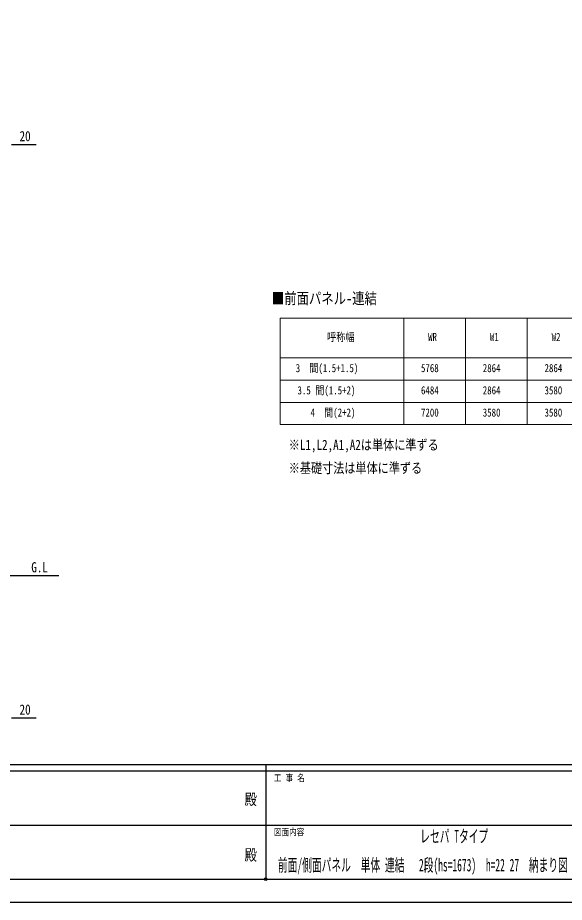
# Model space of a CAD drawing. Units: millimetres, scale not verified. Extents: x -10512 to 10512, y -7425 to 7425.
# Drawn here: x -2020 to 2404, y -7425 to -264 of the extents above; entities that cross this region are included whole.
import ezdxf
from ezdxf.enums import TextEntityAlignment as Align

# ---------------------------------------------------------------- set-up
doc = ezdxf.new("R2010")
doc.units = ezdxf.units.MM
doc.header["$LTSCALE"] = 40
doc.header["$PDMODE"] = 32
doc.header["$PDSIZE"] = 20
doc.layers.add('0-1_TABLE1', color=7, linetype='Continuous', lineweight=18)
for name, color, linetype in [('0-2_USER1', 3, 'Continuous'), ('0-5_YKK_A1', 4, 'Continuous'), ('0-6_YKK_D', 6, 'Continuous'), ('0-7_YKK_ZWAK', 7, 'Continuous')]:
    doc.layers.add(name, color=color, linetype=linetype)
doc.styles.add('ＭＳ ゴシック', font='')
doc.styles.get('ＭＳ ゴシック').set_extended_font_data('MS Gothic')

msp = doc.modelspace()

# ---------------------------------------------------------------- linework, layer by layer
at = {"layer": '0-1_TABLE1'}
for p, q in [((104.39, -2694.86), (4604.39, -2694.86)), ((104.39, -2694.86), (104.39, -3557.86)), ((1104.39, -2694.86), (1104.39, -3557.86)), ((1604.39, -2694.86), (1604.39, -3557.86)), ((2104.39, -2694.86), (2104.39, -3557.86)), ((104.39, -3017.86), (4604.39, -3017.86)), ((104.39, -3197.86), (4604.39, -3197.86)), ((104.39, -3377.86), (4604.39, -3377.86)), ((104.39, -3557.86), (4604.39, -3557.86))]:
    msp.add_line(p, q, dxfattribs=at)
at = {"layer": '0-5_YKK_A1'}
msp.add_line((-1688.72, -4782.5), (-2316.89, -4782.5), dxfattribs=at)
at = {"layer": '0-6_YKK_D'}
for points in [[(-2069.89, -1290.37), (-2049.89, -1290.37), (-1871.39, -1290.37)], [(-2069.89, -5932.5), (-2049.89, -5932.5), (-1871.39, -5932.5)]]:
    msp.add_lwpolyline(points, dxfattribs=at)
at = {"layer": '0-7_YKK_ZWAK'}
for p, q in [((9737.55, -6312.5), (-9762.45, -6312.5)), ((-12.45, -6362.5), (-3262.45, -6362.5)), ((-12.45, -6312.5), (-12.45, -7237.5)), ((3237.55, -6362.5), (-12.45, -6362.5)), ((-3243.7, -6800), (-12.45, -6800)), ((-12.45, -6800), (3237.55, -6800)), ((-3262.45, -7237.5), (-12.45, -7237.5)), ((-12.45, -7237.5), (3237.55, -7237.5))]:
    msp.add_line(p, q, dxfattribs=at)
msp.add_lwpolyline([(-10512.5, -7425), (10512.5, -7425), (10512.5, 7425), (-10512.5, 7425)], close=True, dxfattribs=at)
msp.add_point((-12.45, -7237.5), dxfattribs=at)

# ---------------------------------------------------------------- texts
at = {"layer": '0-1_TABLE1', "style": 'ＭＳ ゴシック', "width": 0.8}
for s, p in [('呼称幅', (484.39, -2901.36)), ('WR', (1301.59, -2901.36)), ('W1', (1801.59, -2901.36)), ('W2', (2301.59, -2901.36)), ('3\u3000間(1.5+1.5)', (229.99, -3152.86)), ('5768', (1243.99, -3152.86)), ('2864', (1743.99, -3152.86)), ('2864', (2243.99, -3152.86)), ('3.5 間(1.5+2)', (244.39, -3332.86)), ('6484', (1243.99, -3332.86)), ('2864', (1743.99, -3332.86)), ('3580', (2243.99, -3332.86)), ('4\u3000間(2+2)', (349.99, -3512.86)), ('7200', (1243.99, -3512.86)), ('3580', (1743.99, -3512.86)), ('3580', (2243.99, -3512.86))]:
    msp.add_text(s, height=65.98, dxfattribs=at).set_placement(p, align=Align.BOTTOM_LEFT)
at = {"layer": '0-2_USER1', "style": 'ＭＳ ゴシック'}
for s, height, width, p in [('■前面パネル-連結', 91.64, 0.8, (37.17, -2609)), ('※L1,L2,A1,A2は単体に準ずる', 82.48, 0.8, (173.5, -3787.5)), ('※基礎寸法は単体に準ずる', 82.48, 0.8, (173.5, -3975)), ('G.L', 82.48, 0.8, (-1910.5, -4778.5)), ('レセパ Tタイプ\u3000', 102.6, 0.55, (1237.82, -6972.08)), ('前面/側面パネル\u3000単体 連結\u3000 2段(hs=1673)\u3000h=22 27\u3000納まり図', 102.6, 0.55, (85.38, -7205.42))]:
    msp.add_text(s, height=height, dxfattribs=dict(at, width=width)).set_placement(p, align=Align.BOTTOM_LEFT)
at = {"layer": '0-6_YKK_D', "style": 'ＭＳ ゴシック', "width": 0.8}
for p in [(-2005.39, -1288.37), (-2005.39, -5930.5)]:
    msp.add_text('20', height=82.48, dxfattribs=at).set_placement(p, align=Align.BOTTOM_LEFT)
at = {"layer": '0-7_YKK_ZWAK', "style": 'ＭＳ ゴシック', "width": 0.8}
for s, height, p in [('工 事 名', 54.99, (53.17, -6462.5)), ('殿', 91.64, (-184.17, -6664.58)), ('図面内容', 54.99, (53.17, -6900)), ('殿', 91.64, (-184.17, -7114.58))]:
    msp.add_text(s, height=height, dxfattribs=at).set_placement(p, align=Align.BOTTOM_LEFT)

doc.saveas('drawing.dxf')
